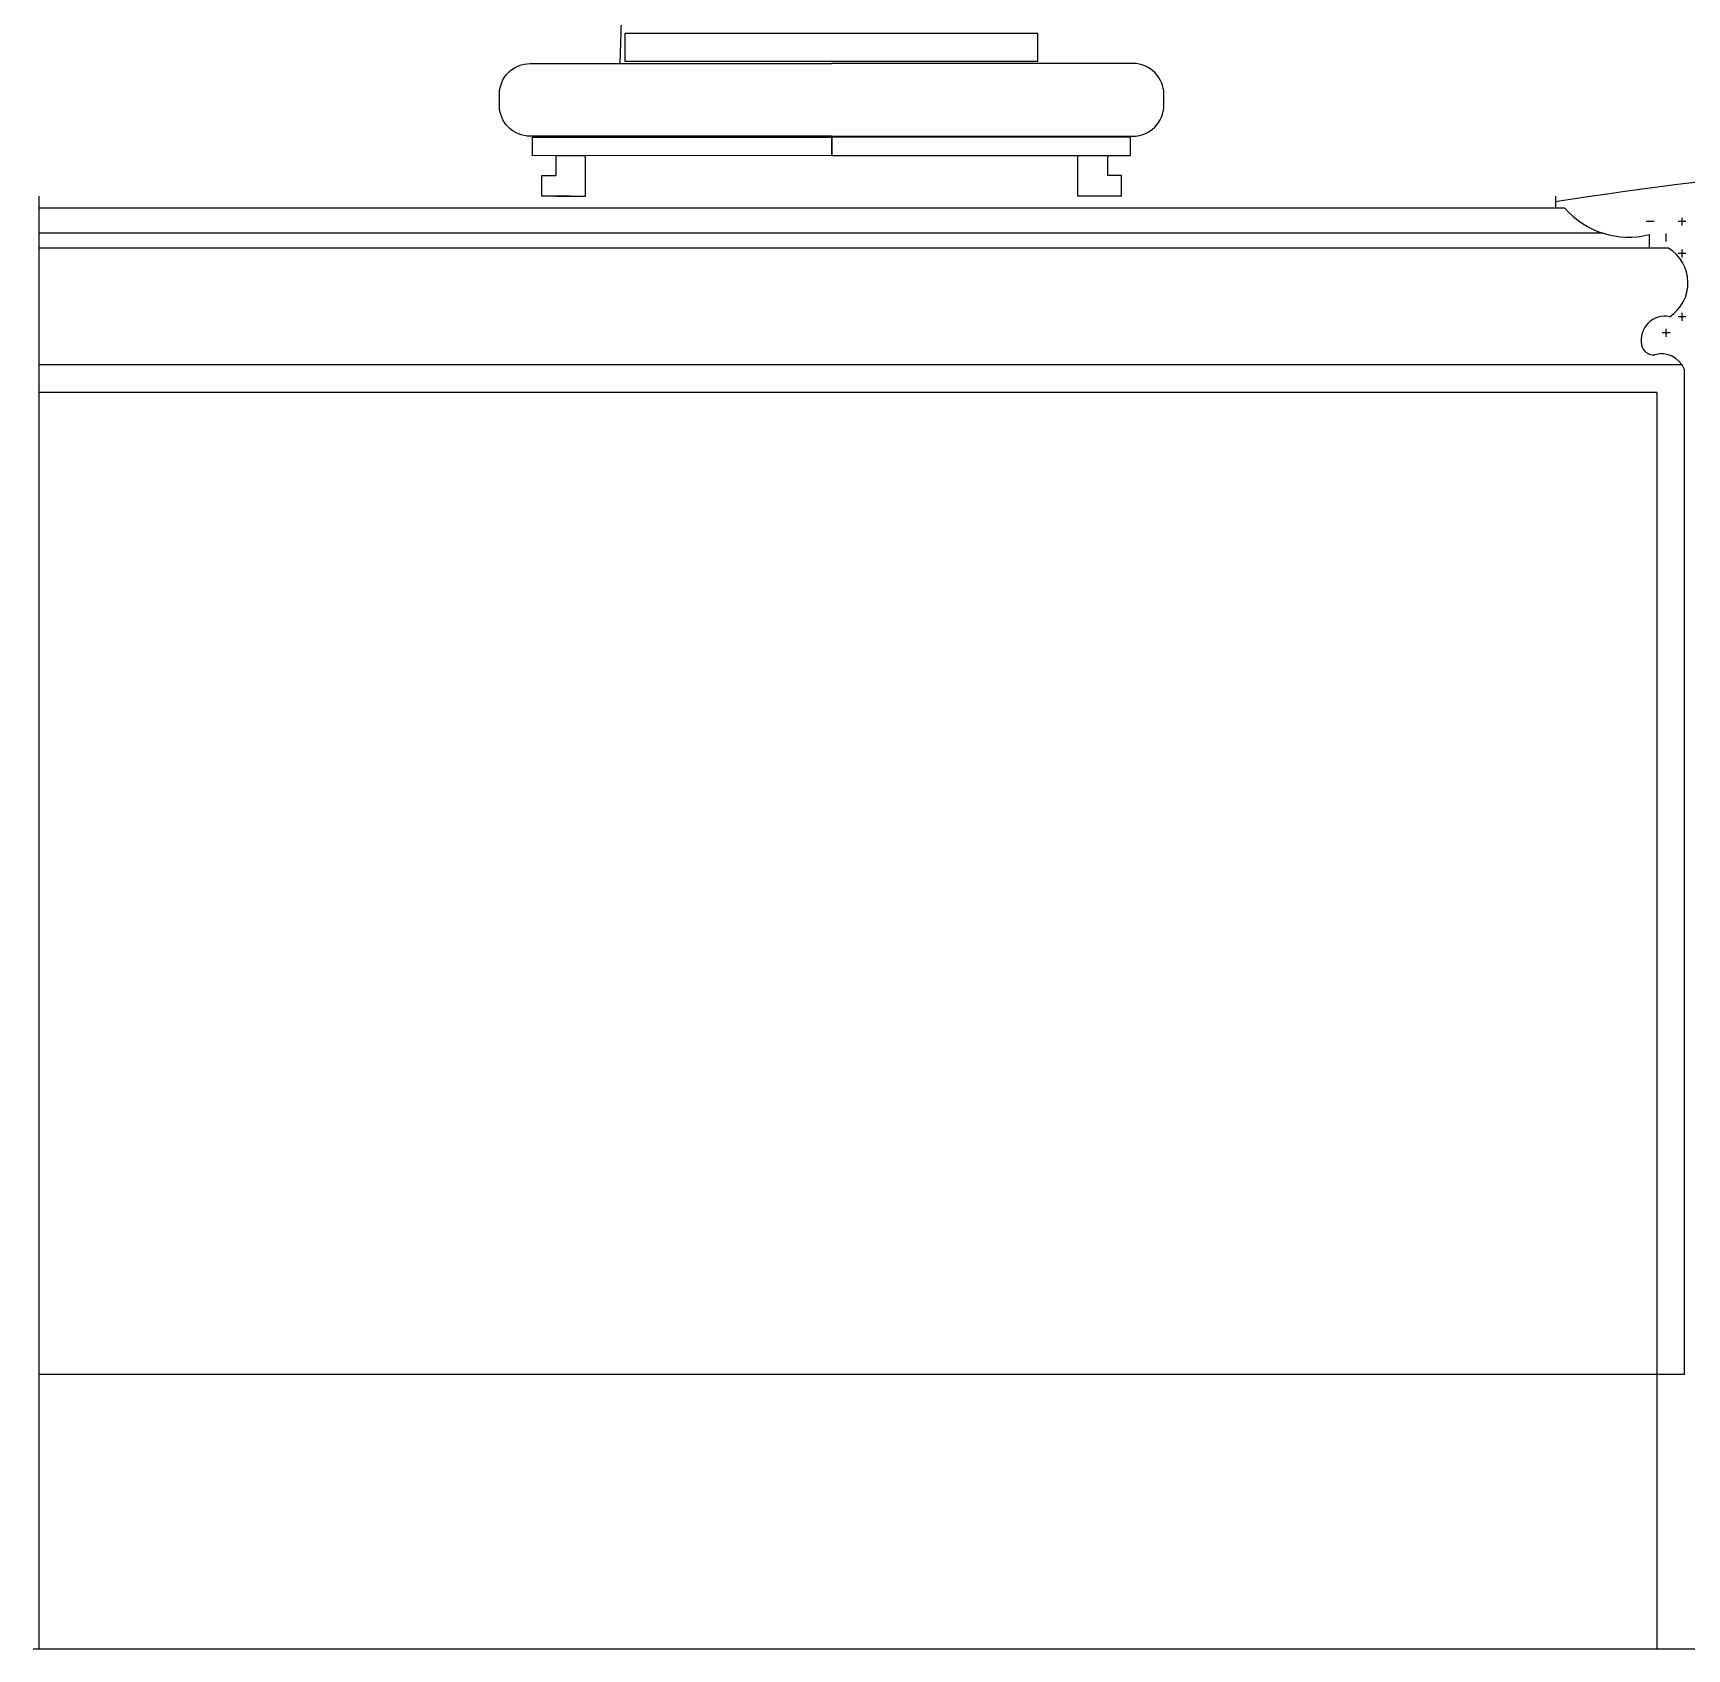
# Model space of a CAD drawing. Header units: inches. Extents: x 18.5 to 61, y 8.5 to 33.3.
# Drawn here: x 33.587 to 34.19, y 27.475 to 28.063 of the extents above; entities that cross this region are included whole.
import ezdxf

# ---------------------------------------------------------------- set-up
doc = ezdxf.new("R2010")
doc.units = ezdxf.units.IN
doc.header["$MEASUREMENT"] = 0
doc.layers.add('02', color=2, linetype='Continuous')
doc.layers.add('4', color=4, linetype='Continuous')

msp = doc.modelspace()

# ---------------------------------------------------------------- linework, layer by layer
at = {"layer": '02'}
for p, q in [((33.58924, 28.00396), (33.58924, 27.47451)), ((34.14569, 27.99958), (33.58924, 27.99958)), ((34.14226, 28.00396), (34.14226, 27.99958)), ((34.17829, 27.99472), (34.1754, 27.99472)), ((34.18987, 27.99472), (34.18697, 27.99472)), ((34.18842, 27.99327), (34.18842, 27.99617)), ((34.15971, 27.99047), (33.58924, 27.99047)), ((34.17642, 27.99), (34.17642, 27.98508)), ((34.18263, 27.98748), (34.18263, 27.99038)), ((34.1835, 27.98508), (33.58924, 27.98508)), ((34.18987, 27.98314), (34.18697, 27.98314)), ((34.18842, 27.9817), (34.18842, 27.98459)), ((34.18987, 27.95999), (34.18697, 27.95999)), ((34.18842, 27.95854), (34.18842, 27.96144)), ((34.18408, 27.9542), (34.18119, 27.9542)), ((34.18263, 27.95276), (34.18263, 27.95565)), ((34.18849, 27.94248), (33.58924, 27.94248)), ((34.18924, 27.94107), (34.18924, 27.57451)), ((34.17924, 27.93248), (33.58924, 27.93248))]:
    msp.add_line(p, q, dxfattribs=at)
for points in [[(33.80298, 28.05322), (33.95348, 28.05322), (33.95348, 28.06327), (33.80298, 28.06327)], [(33.76928, 28.02555), (33.87837, 28.02557), (33.87837, 28.01877), (33.76928, 28.01875)], [(33.98738, 28.02557), (33.87829, 28.02557), (33.87829, 28.01877), (33.98738, 28.01877)]]:
    msp.add_lwpolyline(points, close=True, dxfattribs=at)
for points in [[(33.87837, 28.02587), (33.76843, 28.02585, -0.414214), (33.75718, 28.0371), (33.75718, 28.04109, -0.414214), (33.76843, 28.05234), (33.87836, 28.05236)], [(33.87829, 28.02587), (33.98823, 28.02587, 0.414214), (33.99948, 28.03712), (33.99948, 28.04111, 0.414214), (33.98823, 28.05236), (33.87829, 28.05236)]]:
    msp.add_lwpolyline(points, format="xyb", dxfattribs=at)
for points in [[(33.77778, 28.00396), (33.78855, 28.00396), (33.78855, 28.01876), (33.77778, 28.01875), (33.77778, 28.01155)], [(33.98398, 28.00398), (33.96811, 28.00398), (33.96811, 28.01877)], [(33.97888, 28.01877), (33.97888, 28.01157)], [(33.78317, 28.00396), (33.77268, 28.00396), (33.77268, 28.01155), (33.77778, 28.01155)], [(33.98398, 28.00398), (33.98398, 28.01157), (33.97888, 28.01157)]]:
    msp.add_lwpolyline(points, dxfattribs=at)
for centre, radius, start, end in [((34.1689, 28.01995), 0.03088, 221.26528, 284.09062), ((34.17576, 27.97244), 0.01482, 303.52518, 58.52865), ((34.18217, 27.95155), 0.00871, 78.22091, 191.45094), ((34.17808, 27.9507), 0.00453, 191.18598, 275.94248), ((34.181, 27.9376), 0.00893, 22.84054, 105.93281)]:
    msp.add_arc(centre, radius, start, end, dxfattribs=at)
at = {"layer": '4'}
for p, q in [((34.17924, 27.93248), (34.17924, 27.47451)), ((34.18924, 27.57451), (33.58924, 27.57451)), ((33.58717, 27.47451), (35.78717, 27.47451))]:
    msp.add_line(p, q, dxfattribs=at)
msp.add_lwpolyline([(33.80118, 28.05235, 0.272598), (33.58717, 28.46072)], format="xyb", dxfattribs=at)
msp.add_arc((34.39916, 26.35836), 1.6635, 91.80254, 98.88675, dxfattribs=at)

doc.saveas('drawing.dxf')
